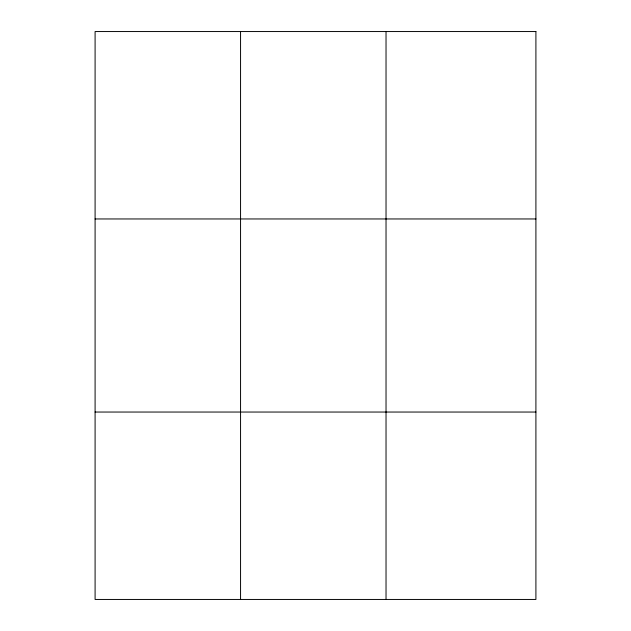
<?xml version="1.0" encoding="UTF-8"?>
<svg xmlns="http://www.w3.org/2000/svg" width="631" height="631" viewBox="0 0 631 631"><rect width="100%" height="100%" fill="white"/><g stroke="black" fill="none" stroke-linecap="round" stroke-linejoin="round"><path stroke-width="0.95" d="M240.561 31.55L240.561 599.45M386.03 31.55L386.03 599.45M95.092 218.957L535.908 218.957M95.092 412.043L535.908 412.043M535.908 31.55L535.908 599.45L95.092 599.45L95.092 31.55L535.908 31.55"/></g></svg>
